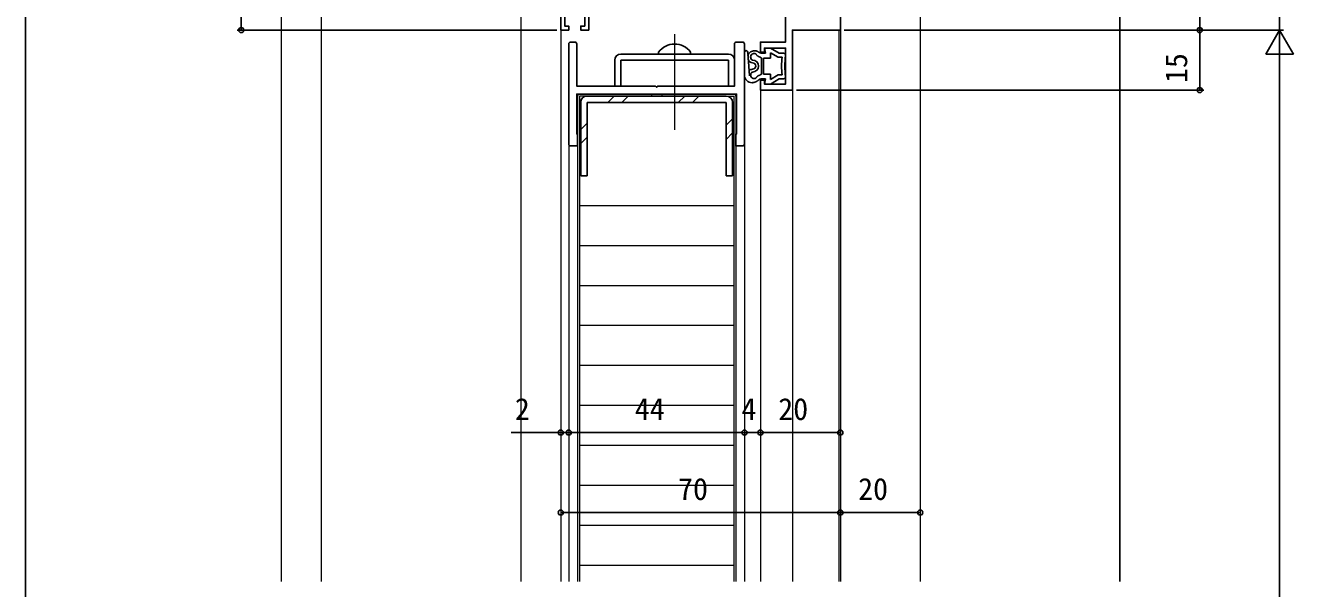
# Model space of a CAD drawing. Units: millimetres, scale not verified. Extents: x -438 to 438, y -339 to 336.
# Drawn here: x -437.5 to -119.9, y -29.8 to 111.1 of the extents above; entities that cross this region are included whole.
import ezdxf
from ezdxf.enums import TextEntityAlignment as Align

# ---------------------------------------------------------------- set-up
doc = ezdxf.new("R2010")
doc.units = ezdxf.units.MM
doc.header["$LTSCALE"] = 2
for name, color, linetype in [('0-2_YKK_11', 7, 'Continuous'), ('0-4_YKK_13', 4, 'Continuous'), ('0-6_YKK_D', 6, 'Continuous'), ('0-7_YKK_ZWAK', 7, 'Continuous'), ('0-8_YSS_K', 3, 'Continuous')]:
    doc.layers.add(name, color=color, linetype=linetype)
doc.layers.add('0-3_YKK_12', color=2, linetype='Continuous', lineweight=18)
doc.styles.add('ＭＳ ゴシック', font='')
doc.styles.get('ＭＳ ゴシック').set_extended_font_data('MS Gothic')

msp = doc.modelspace()

# ---------------------------------------------------------------- linework, layer by layer
at = {"layer": '0-2_YKK_11'}
for p, q in [((-301.435, 106.437), (-301.435, 81.437)), ((-300.935, 106.937), (-299.935, 106.937)), ((-259.435, 106.937), (-257.935, 106.937)), ((-257.435, 106.437), (-257.435, 81.437))]:
    msp.add_line(p, q, dxfattribs=at)
for points in [[(-303.435, 144.937), (-303.435, 109.937), (-301.435, 109.937), (-301.435, 110.937), (-302.435, 110.937), (-302.435, 114.937)], [(-247.135, 114.937), (-247.135, 106.937), (-253.435, 106.937), (-253.435, 104.437), (-252.435, 104.437), (-252.435, 105.437), (-247.135, 105.437), (-247.135, 96.437), (-252.435, 96.437), (-252.435, 97.437), (-253.435, 97.437), (-253.435, 94.937), (-245.435, 94.937), (-245.435, 109.937), (-233.435, 109.937), (-233.435, 134.937)], [(-297.435, 114.937), (-297.435, 110.937), (-298.435, 110.937), (-298.435, 109.937), (-296.435, 109.937), (-296.435, 114.937)], [(-259.935, 106.437), (-259.935, 95.937), (-279.135, 95.937), (-279.435, 95.637), (-279.735, 95.937), (-299.435, 95.937), (-299.435, 106.437)], [(-257.935, 80.937), (-259.635, 80.937), (-259.635, 83.937), (-259.435, 83.937), (-259.435, 93.937), (-299.435, 93.937), (-299.435, 83.937), (-299.235, 83.937), (-299.235, 80.937), (-300.935, 80.937)]]:
    msp.add_lwpolyline(points, dxfattribs=at)
for centre, start, end in [((-300.935, 106.437), 90, 180), ((-299.935, 106.437), 0, 90), ((-259.435, 106.437), 90, 180), ((-257.935, 106.437), 0, 90), ((-300.935, 81.437), 180, 270), ((-257.935, 81.437), 270, 360)]:
    msp.add_arc(centre, 0.5, start, end, dxfattribs=at)
at = {"layer": '0-3_YKK_12'}
for p, q in [((-373.435, 144.937), (-373.435, -28.008)), ((-363.435, 134.937), (-363.435, -28.008)), ((-313.435, 135.937), (-313.435, -28.008)), ((-213.436, 119.937), (-213.436, -28.008)), ((-303.435, 109.937), (-303.435, -28.008)), ((-274.935, 108.937), (-274.935, 84.937)), ((-233.835, 109.937), (-233.835, -28.008)), ((-233.435, 109.937), (-233.435, -28.008)), ((-299.235, 93.437), (-299.235, -28.008)), ((-298.735, 93.937), (-280.735, 93.937)), ((-280.735, 93.437), (-298.735, 93.437)), ((-298.735, 93.437), (-298.735, -28.008)), ((-280.735, 93.937), (-280.735, 93.437)), ((-278.135, 93.937), (-278.135, 93.437)), ((-260.135, 93.937), (-278.135, 93.937)), ((-278.135, 93.437), (-260.135, 93.437)), ((-260.135, 93.437), (-260.135, -28.008)), ((-259.635, 93.437), (-259.635, -28.008)), ((-253.435, 94.937), (-253.435, -28.008)), ((-245.435, 94.937), (-245.435, -28.008)), ((-301.435, 81.437), (-301.435, -28.008)), ((-257.435, 81.437), (-257.435, -28.008)), ((-260.135, 65.984), (-298.735, 65.984)), ((-260.135, 55.984), (-298.735, 55.984)), ((-260.135, 45.984), (-298.735, 45.984)), ((-260.135, 35.984), (-298.735, 35.984)), ((-260.135, 25.984), (-298.735, 25.984)), ((-260.135, 15.984), (-298.735, 15.984)), ((-260.135, 5.984), (-298.735, 5.984)), ((-260.135, -4.016), (-298.735, -4.016)), ((-260.135, -14.016), (-298.735, -14.016)), ((-260.135, -24.016), (-298.735, -24.016))]:
    msp.add_line(p, q, dxfattribs=at)
for centre, start, end in [((-298.735, 93.437), 90, 180), ((-260.135, 93.437), 0, 90)]:
    msp.add_arc(centre, 0.5, start, end, dxfattribs=at)
at = {"layer": '0-4_YKK_13'}
for p, q in [((-252.435, 105.437), (-252.135, 104.137)), ((-250.935, 105.437), (-252.435, 105.437)), ((-250.935, 105.437), (-248.735, 104.137)), ((-289.935, 102.437), (-289.935, 95.937)), ((-261.435, 103.937), (-288.435, 103.937)), ((-288.435, 102.437), (-261.435, 102.437)), ((-288.435, 102.437), (-288.435, 95.937)), ((-270.935, 104.437), (-270.935, 103.937)), ((-261.435, 102.437), (-261.435, 95.937)), ((-259.935, 102.437), (-259.935, 95.937)), ((-257.435, 98.637), (-257.435, 104.394)), ((-256.636, 104.422), (-256.21, 98.506)), ((-253.135, 102.937), (-253.135, 98.937)), ((-253.088, 104.145), (-253.088, 104.137)), ((-252.135, 104.137), (-253.088, 104.137)), ((-250.935, 102.937), (-252.635, 102.937)), ((-252.635, 102.937), (-252.635, 98.937)), ((-250.935, 104.275), (-249.009, 103.137)), ((-250.935, 104.275), (-250.935, 102.937)), ((-248.006, 103.137), (-249.009, 103.137)), ((-247.635, 104.137), (-248.735, 104.137)), ((-250.935, 98.937), (-252.635, 98.937)), ((-250.935, 97.598), (-250.935, 98.937)), ((-250.935, 97.598), (-249.009, 98.737)), ((-248.006, 98.737), (-249.009, 98.737)), ((-288.435, 95.937), (-289.935, 95.937)), ((-261.435, 95.937), (-259.935, 95.937)), ((-252.135, 97.737), (-252.959, 97.737)), ((-250.935, 96.437), (-248.735, 97.737)), ((-247.635, 97.737), (-248.735, 97.737)), ((-296.835, 93.437), (-262.035, 93.437)), ((-291.681, 91.837), (-290.081, 93.437)), ((-288.145, 91.837), (-286.545, 93.437)), ((-274.003, 91.837), (-272.403, 93.437)), ((-270.468, 91.837), (-268.868, 93.437)), ((-298.435, 73.437), (-298.435, 91.837)), ((-296.835, 91.837), (-262.035, 91.837)), ((-296.835, 73.437), (-296.835, 91.837)), ((-262.035, 73.437), (-262.035, 91.837)), ((-260.435, 91.837), (-260.435, 73.437)), ((-298.435, 85.082), (-296.835, 86.682)), ((-262.035, 86.127), (-260.435, 87.727)), ((-298.435, 81.547), (-296.835, 83.147)), ((-262.035, 82.591), (-260.435, 84.191)), ((-296.835, 73.437), (-298.435, 73.437)), ((-262.035, 73.437), (-260.435, 73.437))]:
    msp.add_line(p, q, dxfattribs=at)
for points in [[(-278.935, 104.437), (-278.935, 103.937), (-270.935, 103.937)], [(-255.897, 104.493), (-255.849, 104.513), (-255.766, 104.546), (-255.683, 104.579), (-255.599, 104.61), (-255.514, 104.64), (-255.428, 104.667), (-255.377, 104.681), (-255.295, 104.702), (-255.151, 104.731), (-255.005, 104.749), (-254.859, 104.756), (-254.713, 104.75), (-254.57, 104.729), (-254.489, 104.71), (-254.453, 104.7), (-254.392, 104.68), (-254.331, 104.657), (-254.272, 104.631), (-254.213, 104.604), (-254.155, 104.574), (-254.122, 104.556), (-254.078, 104.531), (-254.003, 104.487), (-253.929, 104.442), (-253.855, 104.397), (-253.78, 104.355), (-253.704, 104.316), (-253.659, 104.295), (-253.608, 104.274), (-253.518, 104.243), (-253.426, 104.216), (-253.333, 104.193), (-253.239, 104.173), (-253.143, 104.155), (-253.088, 104.145)], [(-255.606, 103.857), (-255.586, 103.872), (-255.55, 103.898), (-255.514, 103.923), (-255.477, 103.946), (-255.44, 103.968), (-255.402, 103.988), (-255.379, 103.998), (-255.36, 104.006), (-255.326, 104.018), (-255.291, 104.029), (-255.256, 104.038), (-255.221, 104.047), (-255.185, 104.054), (-255.164, 104.058), (-255.145, 104.062), (-255.112, 104.069), (-255.078, 104.074), (-255.045, 104.079), (-255.012, 104.082), (-254.978, 104.084), (-254.959, 104.084), (-254.94, 104.084), (-254.908, 104.082), (-254.877, 104.078), (-254.845, 104.072), (-254.814, 104.065), (-254.783, 104.056), (-254.765, 104.05), (-254.746, 104.042), (-254.713, 104.027), (-254.681, 104.011), (-254.65, 103.992), (-254.62, 103.971), (-254.592, 103.948), (-254.577, 103.934), (-254.559, 103.916), (-254.529, 103.884), (-254.502, 103.85), (-254.476, 103.815)], [(-254.476, 103.815), (-254.45, 103.78), (-254.424, 103.744), (-254.409, 103.724), (-254.397, 103.708), (-254.375, 103.68), (-254.353, 103.653), (-254.33, 103.626), (-254.306, 103.6), (-254.282, 103.575), (-254.268, 103.561), (-254.249, 103.543), (-254.217, 103.513), (-254.183, 103.485), (-254.148, 103.458), (-254.112, 103.433), (-254.075, 103.41), (-254.053, 103.398), (-254.035, 103.388), (-254.004, 103.373), (-253.972, 103.359), (-253.94, 103.345), (-253.907, 103.332), (-253.875, 103.319), (-253.856, 103.312), (-253.82, 103.297), (-253.758, 103.272), (-253.697, 103.245), (-253.636, 103.217), (-253.576, 103.188), (-253.517, 103.158), (-253.482, 103.14), (-253.449, 103.122), (-253.392, 103.09), (-253.336, 103.058), (-253.279, 103.025), (-253.223, 102.991), (-253.168, 102.957), (-253.135, 102.937)], [(-254.476, 98.058), (-254.45, 98.094), (-254.424, 98.129), (-254.409, 98.15), (-254.397, 98.166), (-254.375, 98.194), (-254.353, 98.221), (-254.33, 98.247), (-254.306, 98.273), (-254.282, 98.298), (-254.268, 98.313), (-254.249, 98.331), (-254.217, 98.36), (-254.183, 98.388), (-254.148, 98.415), (-254.112, 98.44), (-254.075, 98.463), (-254.053, 98.476), (-254.035, 98.485), (-254.004, 98.501), (-253.972, 98.515), (-253.94, 98.528), (-253.907, 98.541), (-253.875, 98.554), (-253.856, 98.562), (-253.82, 98.576), (-253.758, 98.602), (-253.697, 98.629), (-253.636, 98.656), (-253.576, 98.685), (-253.517, 98.715), (-253.482, 98.733), (-253.449, 98.751), (-253.392, 98.783), (-253.336, 98.816), (-253.279, 98.849), (-253.223, 98.883), (-253.168, 98.917), (-253.135, 98.937)], [(-255.606, 98.017), (-255.586, 98.002), (-255.55, 97.976), (-255.514, 97.951), (-255.477, 97.927), (-255.44, 97.905), (-255.402, 97.885), (-255.379, 97.875), (-255.36, 97.867), (-255.326, 97.855), (-255.291, 97.845), (-255.256, 97.835), (-255.221, 97.827), (-255.185, 97.819), (-255.164, 97.815), (-255.145, 97.811), (-255.112, 97.805), (-255.078, 97.799), (-255.045, 97.795), (-255.012, 97.791), (-254.978, 97.79), (-254.959, 97.789), (-254.94, 97.79), (-254.908, 97.792), (-254.877, 97.796), (-254.845, 97.801), (-254.814, 97.808), (-254.783, 97.818), (-254.765, 97.824), (-254.746, 97.831), (-254.713, 97.846), (-254.681, 97.863), (-254.65, 97.882), (-254.62, 97.903), (-254.592, 97.926), (-254.577, 97.94), (-254.559, 97.957), (-254.529, 97.989), (-254.502, 98.023), (-254.476, 98.058)], [(-255.535, 96.737), (-255.472, 96.751), (-255.363, 96.777), (-255.253, 96.803), (-255.144, 96.829), (-255.034, 96.856), (-254.925, 96.885), (-254.861, 96.902), (-254.812, 96.916), (-254.727, 96.941), (-254.643, 96.968), (-254.56, 96.998), (-254.48, 97.032), (-254.402, 97.071), (-254.359, 97.095), (-254.315, 97.123), (-254.242, 97.175), (-254.172, 97.231), (-254.102, 97.289), (-254.034, 97.349), (-253.965, 97.409), (-253.924, 97.443), (-253.901, 97.462), (-253.861, 97.494), (-253.82, 97.524), (-253.778, 97.553), (-253.734, 97.58), (-253.69, 97.604), (-253.664, 97.617), (-253.629, 97.632), (-253.567, 97.654), (-253.503, 97.673), (-253.438, 97.688), (-253.373, 97.699), (-253.306, 97.709), (-253.268, 97.713), (-253.239, 97.716), (-253.188, 97.721), (-253.138, 97.725), (-253.088, 97.729)], [(-253.088, 97.729), (-253.038, 97.732), (-252.988, 97.735), (-252.959, 97.737)], [(-250.935, 96.437), (-252.435, 96.437), (-252.135, 97.737)]]:
    msp.add_lwpolyline(points, dxfattribs=at)
for centre, radius, start, end in [((-274.935, 101.437), 5, 36.8699, 143.13011), ((-288.435, 102.437), 1.5, 90, 180), ((-261.435, 102.437), 1.5, 0, 90), ((-257.035, 104.394), 0.4, 4.1193, 180), ((-255.398, 100.937), 1.5, 270, 90), ((-255.398, 100.937), 1.5, 270, 90), ((-255.398, 100.937), 0.8, 270, 90), ((-255.398, 100.937), 0.8, 270, 90), ((-229.386, 100.937), 18.749, 173.26152, 186.73848), ((-247.635, 103.637), 0.5, 355.73429, 90), ((-229.386, 100.937), 17.949, 171.46859, 188.53141), ((-255.535, 98.637), 1.9, 180, 270), ((-255.398, 98.937), 1.2, 90, 138.61242), ((-247.635, 98.237), 0.5, 270, 4.26571), ((-296.835, 91.837), 1.6, 90, 180), ((-262.035, 91.837), 1.6, 0, 90)]:
    msp.add_arc(centre, radius, start, end, dxfattribs=at)
for centre, major_axis, ratio, start_param, end_param in [((-255.398, 103.18), (0, 1.444), 0.831184, 0.428827, 1.3519295), ((-255.398, 103.18), (0, 1.444), 0.831184, 1.962525, 3.1415927), ((-255.398, 103.18), (0, 0.744), 0.672293, 0.428827, 3.1415927), ((-255.398, 98.693), (0, 0.744), 0.672293, 6.2831853, 8.995951)]:
    msp.add_ellipse(centre, major_axis=major_axis, ratio=ratio, start_param=start_param, end_param=end_param, dxfattribs=at)
at = {"layer": '0-6_YKK_D'}
for p, q in [((-383.435, 144.937), (-383.435, 109.937)), ((-123.432, 144.937), (-123.432, 109.937)), ((-304.435, 109.937), (-384.435, 109.937)), ((-232.435, 109.937), (-122.432, 109.937)), ((-232.435, 109.937), (-142.432, 109.937)), ((-232.435, 109.937), (-122.432, 109.937)), ((-232.435, 109.937), (-142.432, 109.937)), ((-143.432, 109.937), (-143.432, 94.937)), ((-123.432, 109.937), (-126.932, 103.875)), ((-123.432, 109.937), (-119.932, 103.875)), ((-123.432, 109.937), (-123.432, 97.812)), ((-126.932, 103.875), (-119.932, 103.875)), ((-123.432, 102.937), (-123.432, -213.925)), ((-244.435, 94.937), (-142.432, 94.937)), ((-303.435, 9.215), (-315.882, 9.215)), ((-301.435, 9.215), (-303.435, 9.215)), ((-301.435, 9.215), (-298.885, 9.215)), ((-301.435, 9.215), (-257.435, 9.215)), ((-303.435, -10.785), (-233.435, -10.785)), ((-233.435, -10.773), (-213.436, -10.773)), ((-233.435, -11.773), (-233.435, -11.785))]:
    msp.add_line(p, q, dxfattribs=at)
for points in [[(-143.432, 109.937), (-143.432, 119.937), (-143.432, 134.862)], [(-257.435, 9.215), (-253.435, 9.215), (-233.435, 9.215)]]:
    msp.add_lwpolyline(points, dxfattribs=at)
for centre in [(-383.435, 109.937), (-143.432, 109.937), (-143.432, 109.937), (-143.432, 94.937), (-303.435, 9.215), (-301.435, 9.215), (-301.435, 9.215), (-257.435, 9.215), (-257.435, 9.215), (-253.435, 9.215), (-253.435, 9.215), (-233.435, 9.215), (-303.435, -10.785), (-233.435, -10.773), (-233.435, -10.785), (-213.436, -10.773)]:
    msp.add_circle(centre, 0.637, dxfattribs=at)
at = {"layer": '0-7_YKK_ZWAK'}
msp.add_line((-437.5, 311.1), (-437.5, -338.9), dxfattribs=at)
at = {"layer": '0-8_YSS_K'}
msp.add_line((-163.432, 119.937), (-163.432, -28.008), dxfattribs=at)

# ---------------------------------------------------------------- texts
at = {"layer": '0-6_YKK_D', "style": 'ＭＳ ゴシック'}
msp.add_text('15', height=5.499, rotation=90, dxfattribs=at).set_placement((-144.932, 96.684), align=Align.BOTTOM_LEFT)
for s, p in [('2', (-314.936, 10.715)), ('44', (-284.911, 10.715)), ('4', (-258.184, 10.715)), ('20', (-248.975, 10.715)), ('70', (-274.06, -9.285)), ('20', (-228.975, -9.273))]:
    msp.add_text(s, height=5.499, dxfattribs=at).set_placement(p, align=Align.BOTTOM_LEFT)

doc.saveas('drawing.dxf')
